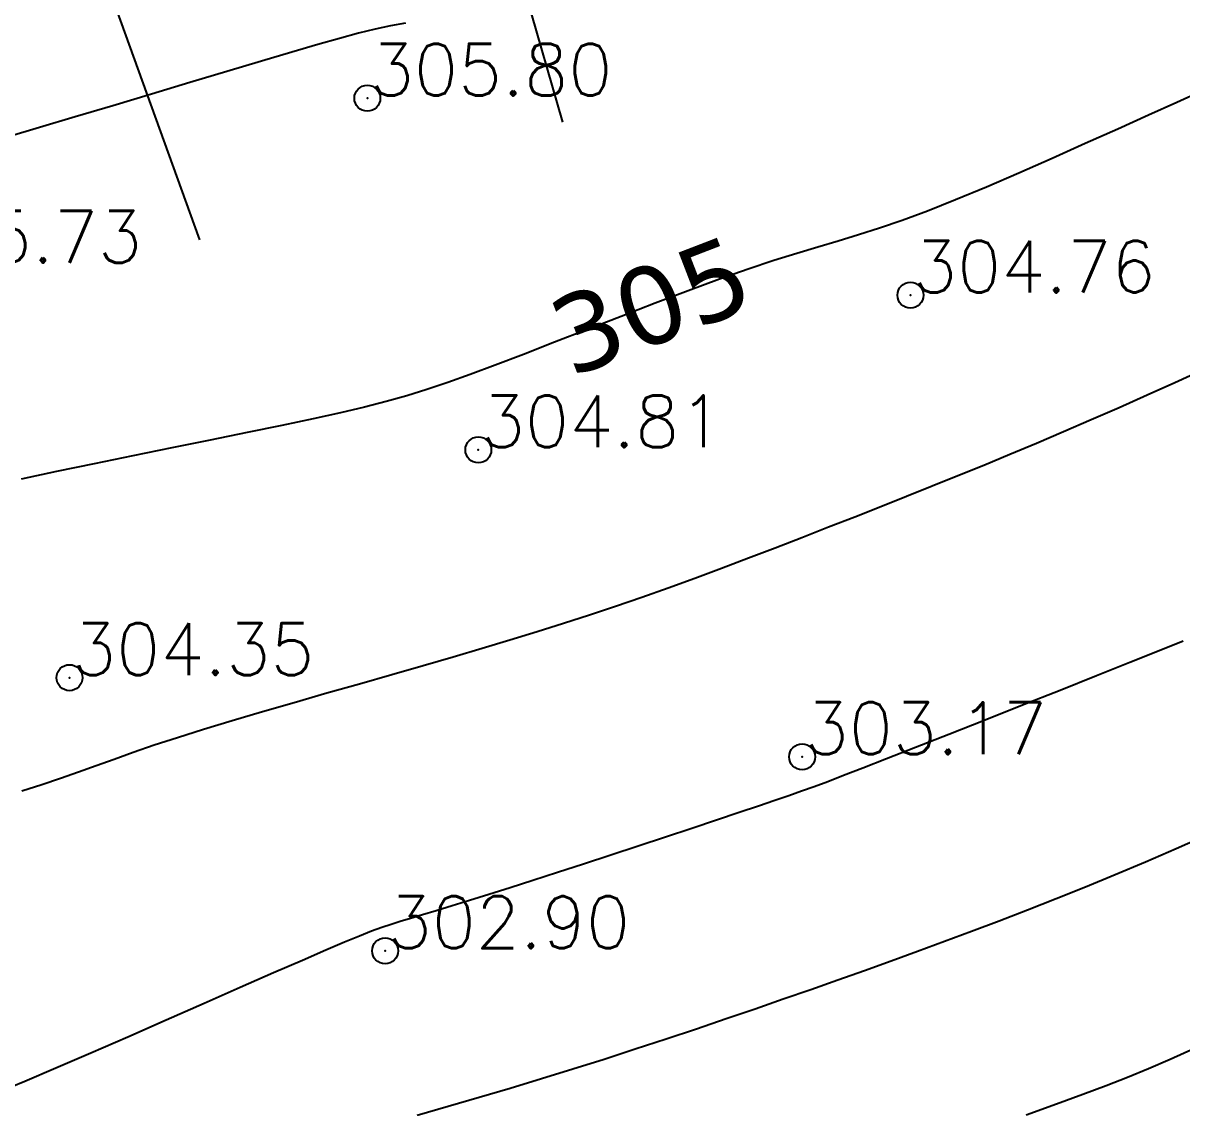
# Model space of a CAD drawing. Header units: millimetres. Extents: x 524954 to 526204, y 9523489 to 9524010.
# Drawn here: x 526040 to 526062.31, y 9523817.82 to 9523838.7 of the extents above; entities that cross this region are included whole.
import ezdxf
from ezdxf.enums import TextEntityAlignment as Align

# ---------------------------------------------------------------- set-up
doc = ezdxf.new("R2010")
doc.units = ezdxf.units.MM
doc.header["$PDMODE"] = 32
doc.header["$PDSIZE"] = 0.5
for name, color, linetype in [('CN_01_00', 3, 'Continuous'), ('CN_02_00', 4, 'Continuous'), ('CN_05_00', 6, 'Continuous'), ('Cotation Courbes de niveau', 7, 'Continuous'), ('Talus', 2, 'Continuous'), ('TopoAlt', 3, 'Continuous'), ('TOPOJIS', 7, 'Continuous')]:
    doc.layers.add(name, color=color, linetype=linetype)
doc.styles.add('Simplex 1.0', font='Simplex.shx', dxfattribs={"width": 0.99, "height": 1})
doc.styles.add('Verdana 1.0', font='verdana.ttf', dxfattribs={"width": 0.99, "height": 1})

# ---------------------------------------------------------------- blocks, each defined once
blk = doc.blocks.new('TCPOINT M')
at = {"color": 0}
blk.add_point((0, 0), dxfattribs=at)
at = {"layer": 'TopoAlt', "style": 'Simplex 1.0', "width": 0.99}
blk.add_attdef('ALT', (0.15, 0.15), '', height=1, dxfattribs=at)

msp = doc.modelspace()

# ---------------------------------------------------------------- linework, layer by layer
at = {"layer": 'CN_01_00', "flags": 128}
for points, elevation in [([(526039.522, 9523818.128), (526040.03, 9523818.336), (526040.629, 9523818.589), (526041.3, 9523818.878), (526042.016, 9523819.19), (526042.752, 9523819.512), (526043.481, 9523819.834), (526044.179, 9523820.141), (526044.818, 9523820.423), (526045.374, 9523820.666), (526045.826, 9523820.862), (526046.187, 9523821.016), (526046.475, 9523821.134), (526046.707, 9523821.225), (526046.903, 9523821.296), (526047.081, 9523821.356), (526047.259, 9523821.411), (526047.456, 9523821.471), (526047.686, 9523821.54), (526047.953, 9523821.621), (526048.256, 9523821.714), (526048.593, 9523821.819), (526048.966, 9523821.935), (526049.373, 9523822.063), (526049.813, 9523822.203), (526050.286, 9523822.356), (526050.789, 9523822.519), (526051.312, 9523822.691), (526051.842, 9523822.865), (526052.367, 9523823.039), (526052.874, 9523823.208), (526053.35, 9523823.367), (526053.782, 9523823.511), (526054.159, 9523823.638), (526054.473, 9523823.744), (526054.741, 9523823.835), (526054.984, 9523823.921), (526055.226, 9523824.008), (526055.489, 9523824.106), (526055.794, 9523824.223), (526056.164, 9523824.366), (526056.622, 9523824.545), (526057.181, 9523824.765), (526057.822, 9523825.017), (526058.519, 9523825.292), (526059.243, 9523825.578), (526059.967, 9523825.865), (526060.665, 9523826.143), (526061.309, 9523826.399), (526061.871, 9523826.625), (526062.333, 9523826.812)], 303), ([(526059.31, 9523817.685), (526059.897, 9523817.897), (526060.404, 9523818.082), (526060.85, 9523818.249), (526061.262, 9523818.409), (526061.664, 9523818.574), (526062.085, 9523818.757), (526062.55, 9523818.969)], 301)]:
    msp.add_lwpolyline(points, dxfattribs=dict(at, elevation=elevation))
at = {"layer": 'CN_02_00', "flags": 128}
for points, elevation in [([(526047.359, 9523838.705), (526047.069, 9523838.652), (526046.773, 9523838.588), (526046.453, 9523838.51), (526046.092, 9523838.412), (526045.671, 9523838.292), (526045.172, 9523838.146), (526044.584, 9523837.971), (526043.922, 9523837.773), (526043.21, 9523837.56), (526042.471, 9523837.338), (526041.726, 9523837.115), (526041, 9523836.899), (526040.315, 9523836.696), (526039.693, 9523836.513)], 306), ([(526062.694, 9523832.02), (526062.173, 9523831.781), (526061.639, 9523831.541), (526061.1, 9523831.301), (526060.561, 9523831.064), (526060.029, 9523830.834), (526059.508, 9523830.612), (526058.997, 9523830.398), (526058.494, 9523830.19), (526057.997, 9523829.987), (526057.502, 9523829.788), (526057.008, 9523829.59), (526056.513, 9523829.394), (526056.012, 9523829.196), (526055.506, 9523828.998), (526054.994, 9523828.798), (526054.479, 9523828.599), (526053.962, 9523828.401), (526053.445, 9523828.206), (526052.929, 9523828.015), (526052.416, 9523827.828), (526051.908, 9523827.649), (526051.405, 9523827.476), (526050.905, 9523827.309), (526050.401, 9523827.146), (526049.892, 9523826.985), (526049.371, 9523826.825), (526048.835, 9523826.664), (526048.28, 9523826.5), (526047.7, 9523826.332), (526047.095, 9523826.158), (526046.473, 9523825.98), (526045.843, 9523825.801), (526045.218, 9523825.621), (526044.608, 9523825.444), (526044.022, 9523825.271), (526043.473, 9523825.105), (526042.971, 9523824.947), (526042.523, 9523824.8), (526042.119, 9523824.661), (526041.75, 9523824.53), (526041.401, 9523824.404), (526041.061, 9523824.282), (526040.718, 9523824.161), (526040.36, 9523824.041), (526039.974, 9523823.919)], 304), ([(526047.586, 9523817.679), (526048.183, 9523817.854), (526048.779, 9523818.026), (526049.377, 9523818.201), (526049.979, 9523818.382), (526050.582, 9523818.569), (526051.184, 9523818.76), (526051.783, 9523818.954), (526052.376, 9523819.149), (526052.96, 9523819.344), (526053.532, 9523819.538), (526054.091, 9523819.729), (526054.634, 9523819.916), (526055.164, 9523820.1), (526055.684, 9523820.283), (526056.198, 9523820.465), (526056.709, 9523820.649), (526057.221, 9523820.835), (526057.736, 9523821.026), (526058.259, 9523821.221), (526058.793, 9523821.423), (526059.336, 9523821.633), (526059.89, 9523821.85), (526060.454, 9523822.076), (526061.026, 9523822.311), (526061.608, 9523822.556), (526062.198, 9523822.811), (526062.795, 9523823.077)], 302)]:
    msp.add_lwpolyline(points, dxfattribs=dict(at, elevation=elevation))
at = {"layer": 'CN_05_00', "elevation": 305, "flags": 128}
msp.add_lwpolyline([(526062.695, 9523837.393), (526062.211, 9523837.178), (526061.667, 9523836.934), (526061.074, 9523836.667), (526060.45, 9523836.386), (526059.809, 9523836.1), (526059.169, 9523835.819), (526058.545, 9523835.55), (526057.953, 9523835.303), (526057.41, 9523835.087), (526056.925, 9523834.907), (526056.488, 9523834.757), (526056.083, 9523834.628), (526055.693, 9523834.51), (526055.302, 9523834.395), (526054.894, 9523834.273), (526054.451, 9523834.134), (526053.959, 9523833.97), (526053.405, 9523833.774), (526052.802, 9523833.552), (526052.165, 9523833.311), (526051.514, 9523833.06), (526050.863, 9523832.807), (526050.231, 9523832.56), (526049.633, 9523832.328), (526049.088, 9523832.119), (526048.606, 9523831.938), (526048.174, 9523831.784), (526047.773, 9523831.649), (526047.385, 9523831.529), (526046.99, 9523831.418), (526046.57, 9523831.311), (526046.107, 9523831.202), (526045.58, 9523831.086), (526044.978, 9523830.958), (526044.313, 9523830.821), (526043.6, 9523830.676), (526042.859, 9523830.525), (526042.107, 9523830.373), (526041.362, 9523830.221), (526040.64, 9523830.071), (526039.961, 9523829.927)], dxfattribs=at)
at = {"layer": 'Talus'}
for p, q in [((526047.61, 9523846.405), (526050.382, 9523836.797)), ((526047.61, 9523846.405), (526050.382, 9523836.797)), ((526040.004, 9523843.939), (526043.395, 9523834.531)), ((526040.004, 9523843.939), (526043.395, 9523834.531))]:
    msp.add_line(p, q, dxfattribs=at)

# ---------------------------------------------------------------- block references
at = {"layer": 'TOPOJIS'}
ref = msp.add_blockref('TCPOINT M', (526046.625, 9523837.259, 305.8), dxfattribs=at)
ref.add_attrib('ALT', '305.80', (526046.675, 9523837.309, 305.8), dxfattribs={"layer": 'TopoAlt', "height": 1, "style": 'Simplex 1.0', "width": 0.99})
ref = msp.add_blockref('TCPOINT M', (526037.571, 9523834.042, 305.73), dxfattribs=at)
ref.add_attrib('ALT', '305.73', (526037.621, 9523834.092, 305.73), dxfattribs={"layer": 'TopoAlt', "height": 1, "style": 'Simplex 1.0', "width": 0.99})
ref = msp.add_blockref('TCPOINT M', (526057.082, 9523833.467, 304.76), dxfattribs=at)
ref.add_attrib('ALT', '304.76', (526057.132, 9523833.517, 304.76), dxfattribs={"layer": 'TopoAlt', "height": 1, "style": 'Simplex 1.0', "width": 0.99})
ref = msp.add_blockref('TCPOINT M', (526048.762, 9523830.488, 304.81), dxfattribs=at)
ref.add_attrib('ALT', '304.81', (526048.812, 9523830.538, 304.81), dxfattribs={"layer": 'TopoAlt', "height": 1, "style": 'Simplex 1.0', "width": 0.99})
ref = msp.add_blockref('TCPOINT M', (526040.89, 9523826.102, 304.35), dxfattribs=at)
ref.add_attrib('ALT', '304.35', (526040.94, 9523826.152, 304.35), dxfattribs={"layer": 'TopoAlt', "height": 1, "style": 'Simplex 1.0', "width": 0.99})
ref = msp.add_blockref('TCPOINT M', (526054.996, 9523824.578, 303.17), dxfattribs=at)
ref.add_attrib('ALT', '303.17', (526055.046, 9523824.628, 303.17), dxfattribs={"layer": 'TopoAlt', "height": 1, "style": 'Simplex 1.0', "width": 0.99})
ref = msp.add_blockref('TCPOINT M', (526046.967, 9523820.843, 302.9), dxfattribs=at)
ref.add_attrib('ALT', '302.90', (526047.017, 9523820.893, 302.9), dxfattribs={"layer": 'TopoAlt', "height": 1, "style": 'Simplex 1.0', "width": 0.99})

# ---------------------------------------------------------------- texts
at = {"layer": 'Cotation Courbes de niveau', "style": 'Verdana 1.0', "width": 0.99}
msp.add_text('305', height=1.5, rotation=21.0681, dxfattribs=at).set_placement((526052.079, 9523833.277, 305), align=Align.MIDDLE_CENTER)

doc.saveas('drawing.dxf')
